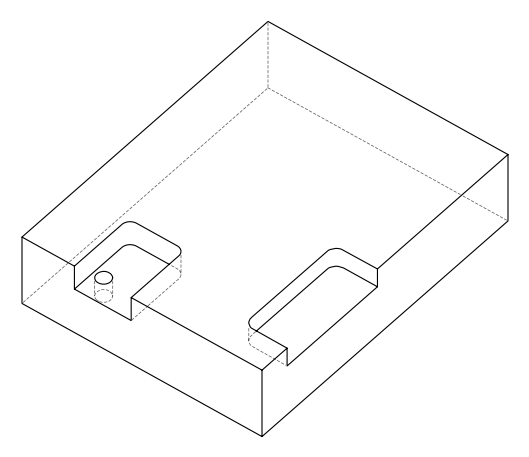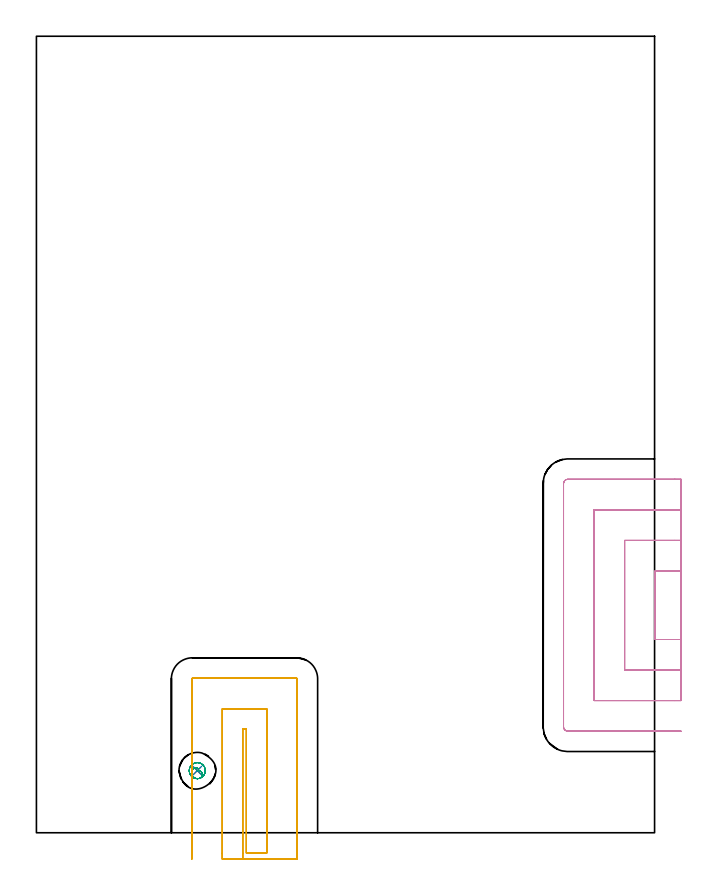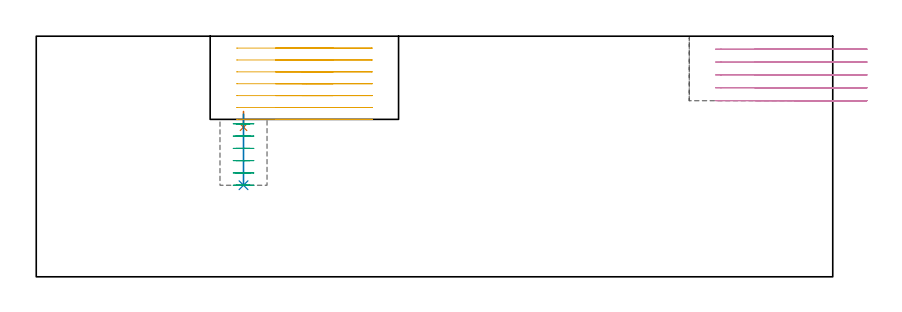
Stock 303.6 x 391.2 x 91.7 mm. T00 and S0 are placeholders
(PLAN: 5 operations, 3 tool changes, 20.8 min)
(1 SPOT_DRILL | STEP1POCKET | NXT0321_9005460120000 | 0.06 min | 3757 mm3)
(2 DRILL_BLIND_HOLE_INTO_CENTER | STEP1POCKET | NXT0301_128 | 0.12 min | 2526 mm3)
(3 MILL_ROUGH_BLIND_HOLE_CONTOUR | STEP1POCKET | NXT0201_013 | Spiral | 1.04 min | 7530 mm3)
(4 MILL_SLOT | SLOT_PARTIAL_RECTANGULAR | UGT0201_094 | Follow Part, ap 5, ae 75% | 10.94 min | 191842 mm3)
(5 MILL_SLOT_1 | SLOT_PARTIAL_RECTANGULAR_1 | UGT0201_094 | Follow Part, ap 5, ae 75% | 8.67 min | 186608 mm3)
(TOOL NXT0321_9005460120000 | NC Spot Drill, 142deg, 12mm, Carbide, Uncoated | D12 PA142 FL30 Z2)
(TOOL NXT0301_128 | Carbide Drill 12mm [861.1-1200-036A1-GP GC34] | D12 PA150 FL37.4 Z2)
(TOOL NXT0201_013 | ENDMILL 10mm | D10 FL30 Z4)
(TOOL UGT0201_094 | End mill 20 mm | D20 FL38 Z4)
(OP 1 SPOT_DRILL)
G17 G21 G94 G90
T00 M6
G54
G17 G0 G90 X79. Y30.5 S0 M3
G43 Z101.7 H0
G94 G81 G98 Z57. F250. R63.
G80
M5
M2
(OP 2 DRILL_BLIND_HOLE_INTO_CENTER)
G17 G21 G94 G90
T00 M6
G54
G17 G0 G90 X79. Y30.5 S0 M3
G43 Z101.7 H1
G94 G81 G98 Z34.9 F250. R62.
G80
M5
M2
(OP 3 MILL_ROUGH_BLIND_HOLE_CONTOUR)
G17 G21 G94 G90
T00 M6
G54
G17 G0 G90 X79. Y30.5 S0 M3
G43 Z101.7 H0
Z58.317
G94 G3 X79.371 Y31.583 R0.605 F250.
X77.439 Y31.71 R1.729
X76.427 Y28.287 R2.604
X79.982 Y26.674 R3.115
X82.826 Y31.482 R3.95
X79.982 Y26.674 R-3.95
X81.404 Y29.078 R1.975
X79. Y30.5 R1.975
G0 Z53.633
G3 X79.371 Y31.583 R0.605
X77.439 Y31.71 R1.729
X76.427 Y28.287 R2.604
X79.982 Y26.674 R3.115
X82.826 Y31.482 R3.95
X79.982 Y26.674 R-3.95
X81.404 Y29.078 R1.975
X79. Y30.5 R1.975
G0 Z48.95
G3 X79.371 Y31.583 R0.605
X77.439 Y31.71 R1.729
X76.427 Y28.287 R2.604
X79.982 Y26.674 R3.115
X82.826 Y31.482 R3.95
X79.982 Y26.674 R-3.95
X81.404 Y29.078 R1.975
X79. Y30.5 R1.975
G0 Z44.267
G3 X79.371 Y31.583 R0.605
X77.439 Y31.71 R1.729
X76.427 Y28.287 R2.604
X79.982 Y26.674 R3.115
X82.826 Y31.482 R3.95
X79.982 Y26.674 R-3.95
X81.404 Y29.078 R1.975
X79. Y30.5 R1.975
G0 Z39.583
G3 X79.371 Y31.583 R0.605
X77.439 Y31.71 R1.729
X76.427 Y28.287 R2.604
X79.982 Y26.674 R3.115
X82.826 Y31.482 R3.95
X79.982 Y26.674 R-3.95
X81.404 Y29.078 R1.975
X79. Y30.5 R1.975
G0 Z34.9
G3 X79.371 Y31.583 R0.605
X77.439 Y31.71 R1.729
X76.427 Y28.287 R2.604
X79.982 Y26.674 R3.115
X82.826 Y31.482 R3.95
X79.982 Y26.674 R-3.95
X81.404 Y29.078 R1.975
X79. Y30.5 R1.975
G0 Z101.7
M5
M2
(OP 4 MILL_SLOT)
G17 G21 G94 G90
T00 M6
G54
G17 G0 G90 X316.6 Y128.6 S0 M3
G43 Z101.7 H0
Z86.78
G94 G1 X313.6 F250.
X303.9 F500.
Y94.9
X313.6
X316.6 F250.
Y143.6
X313.6
X288.9 F500.
Y79.9
X313.6
X316.6 F250.
Y158.6
X313.6
X273.9 F500.
Y64.9
X313.6
X316.6 F250.
Y173.6
X313.6
X261. F500.
G3 X258.9 Y171.5 R2.1
G1 Y52.
G3 X261. Y49.9 R2.1
G1 X313.6
X316.6 F250.
G0 Y128.6 Z81.86
G1 X313.6
X303.9 F500.
Y94.9
X313.6
X316.6 F250.
Y143.6
X313.6
X288.9 F500.
Y79.9
X313.6
X316.6 F250.
Y158.6
X313.6
X273.9 F500.
Y64.9
X313.6
X316.6 F250.
Y173.6
X313.6
X261. F500.
G3 X258.9 Y171.5 R2.1
G1 Y52.
G3 X261. Y49.9 R2.1
G1 X313.6
X316.6 F250.
G0 Y128.6 Z76.94
G1 X313.6
X303.9 F500.
Y94.9
X313.6
X316.6 F250.
Y143.6
X313.6
X288.9 F500.
Y79.9
X313.6
X316.6 F250.
Y158.6
X313.6
X273.9 F500.
Y64.9
X313.6
X316.6 F250.
Y173.6
X313.6
X261. F500.
G3 X258.9 Y171.5 R2.1
G1 Y52.
G3 X261. Y49.9 R2.1
G1 X313.6
X316.6 F250.
G0 Y128.6 Z72.02
G1 X313.6
X303.9 F500.
Y94.9
X313.6
X316.6 F250.
Y143.6
X313.6
X288.9 F500.
Y79.9
X313.6
X316.6 F250.
Y158.6
X313.6
X273.9 F500.
Y64.9
X313.6
X316.6 F250.
Y173.6
X313.6
X261. F500.
G3 X258.9 Y171.5 R2.1
G1 Y52.
G3 X261. Y49.9 R2.1
G1 X313.6
X316.6 F250.
G0 Y128.6 Z67.1
G1 X313.6
X303.9 F500.
Y94.9
X313.6
X316.6 F250.
Y143.6
X313.6
X288.9 F500.
Y79.9
X313.6
X316.6 F250.
Y158.6
X313.6
X273.9 F500.
Y64.9
X313.6
X316.6 F250.
Y173.6
X313.6
X261. F500.
G3 X258.9 Y171.5 R2.1
G1 Y52.
G3 X261. Y49.9 R2.1
G1 X313.6
X316.6 F250.
G0 Z101.7
M5
M2
(OP 5 MILL_SLOT_1)
G17 G21 G94 G90
T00 M6
G54
G17 G0 G90 X101.3 Y-13. S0 M3
G43 Z101.7 H0
Z87.171
G94 G1 Y-10. F250.
Y50.9 F500.
X103.1
Y-10.
X113.1
Y60.9
X91.3
Y-10.
Y-13. F250.
X128.1
Y-10.
Y75.6 F500.
G3 X127.8 Y75.9 R0.3
G1 X76.6
G3 X76.3 Y75.6 R0.3
G1 Y-10.
Y-13. F250.
G0 X101.3 Z82.643
G1 Y-10.
Y50.9 F500.
X103.1
Y-10.
X113.1
Y60.9
X91.3
Y-10.
Y-13. F250.
X128.1
Y-10.
Y75.6 F500.
G3 X127.8 Y75.9 R0.3
G1 X76.6
G3 X76.3 Y75.6 R0.3
G1 Y-10.
Y-13. F250.
G0 X101.3 Z78.114
G1 Y-10.
Y50.9 F500.
X103.1
Y-10.
X113.1
Y60.9
X91.3
Y-10.
Y-13. F250.
X128.1
Y-10.
Y75.6 F500.
G3 X127.8 Y75.9 R0.3
G1 X76.6
G3 X76.3 Y75.6 R0.3
G1 Y-10.
Y-13. F250.
G0 X101.3 Z73.586
G1 Y-10.
Y50.9 F500.
X103.1
Y-10.
X113.1
Y60.9
X91.3
Y-10.
Y-13. F250.
X128.1
Y-10.
Y75.6 F500.
G3 X127.8 Y75.9 R0.3
G1 X76.6
G3 X76.3 Y75.6 R0.3
G1 Y-10.
Y-13. F250.
G0 X101.3 Z69.057
G1 Y-10.
Y50.9 F500.
X103.1
Y-10.
X113.1
Y60.9
X91.3
Y-10.
Y-13. F250.
X128.1
Y-10.
Y75.6 F500.
G3 X127.8 Y75.9 R0.3
G1 X76.6
G3 X76.3 Y75.6 R0.3
G1 Y-10.
Y-13. F250.
G0 X101.3 Z64.529
G1 Y-10.
Y50.9 F500.
X103.1
Y-10.
X113.1
Y60.9
X91.3
Y-10.
Y-13. F250.
X128.1
Y-10.
Y75.6 F500.
G3 X127.8 Y75.9 R0.3
G1 X76.6
G3 X76.3 Y75.6 R0.3
G1 Y-10.
Y-13. F250.
G0 X101.3 Z60.
G1 Y-10.
Y50.9 F500.
X103.1
Y-10.
X113.1
Y60.9
X91.3
Y-10.
Y-13. F250.
X128.1
Y-10.
Y75.6 F500.
G3 X127.8 Y75.9 R0.3
G1 X76.6
G3 X76.3 Y75.6 R0.3
G1 Y-10.
Y-13. F250.
G0 Z101.7
M5
M2
